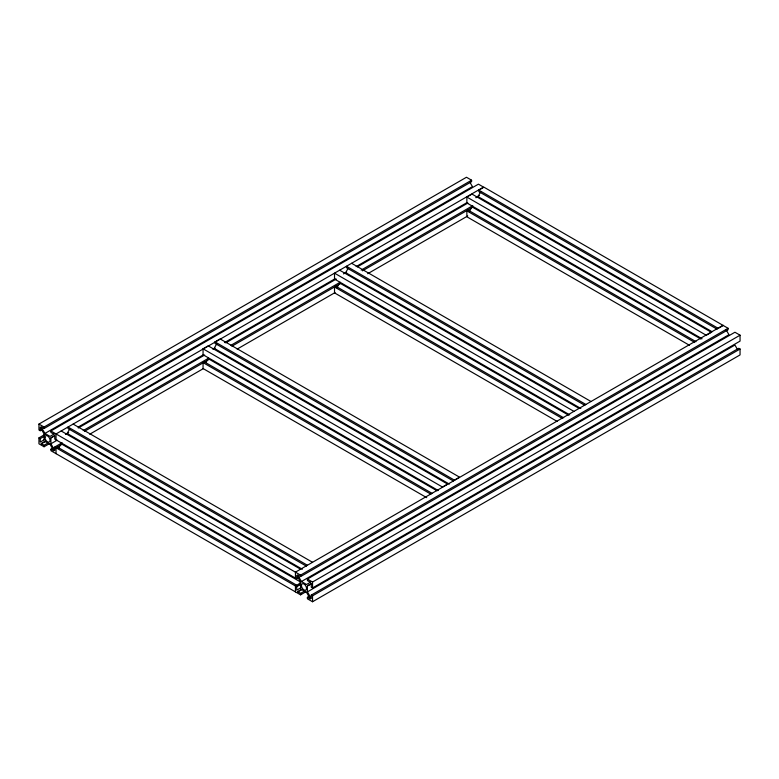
<?xml version="1.0" encoding="UTF-8"?>
<svg xmlns="http://www.w3.org/2000/svg" width="779" height="779" viewBox="0 0 779 779"><rect width="100%" height="100%" fill="white"/><g stroke="black" fill="none" stroke-linecap="round" stroke-linejoin="round"><path stroke-width="1.17" d="M69.886 428.684L67.14 433.445L302.349 569.245M216.903 343.558L214.157 348.31L449.366 484.11M348.379 267.908L345.633 272.66L580.842 408.459M475.92 197.739L477.975 196.561L480.721 191.8M58.415 448.519L61.161 443.796L300.567 582.02L300.567 587.941M205.987 362.439L208.178 358.661L437.087 490.819M336.908 287.733L339.654 283.011L568.563 415.168M469.25 211.625L471.996 206.902L700.905 339.069M298.922 584.854L300.567 582.02L296.731 575.369L296.731 578.816L298.834 577.599M42.339 429.511L40.235 430.729L38.95 429.989L38.95 424.078L466.465 177.252L471.597 180.202L471.597 181.682L44.072 428.508L41.083 426.785L44.929 433.445L50.051 436.406L54.267 433.971M38.95 424.078L44.072 427.028L471.597 180.202M44.929 433.445L472.444 186.619L469.698 181.867M49.34 443.718L44.072 446.757L38.95 443.806L38.95 437.886L45.27 434.234M53.897 434.185L50.908 432.462L50.908 430.982L478.433 184.156L483.555 187.116L56.039 433.942L56.039 439.853M38.95 437.886L40.235 438.626L44.442 436.191M44.442 439.648L40.235 442.073L40.235 438.626M203.056 348.807L208.178 345.847L447.594 484.071L442.462 487.031L203.056 348.807L203.056 354.727L438.265 490.527M215.014 341.903L220.136 338.943L459.552 477.167L454.43 480.127L215.014 341.903L215.014 343.383L453.378 480.994M466.864 197.048L471.996 194.088L711.402 332.312L706.28 335.272L466.864 197.048L466.864 202.968L702.074 338.768M717.186 329.244L478.822 191.624L478.822 190.144L483.954 187.184L728.092 328.29L728.092 329.77L300.567 576.596L297.578 574.873L301.424 581.533L306.556 584.493L310.763 582.059M45.299 441.128L41.083 443.553L44.072 445.286L48.288 442.852M62.125 442.754L54.754 447.01L54.754 450.408L50.908 443.796L50.908 437.876L54.072 436.055M41.472 443.777L45.679 441.342M65.514 434.38L68.669 432.559M78.143 427.087L203.455 354.747M212.93 349.274L215.043 348.057M224.518 342.585L335.077 278.746M343.5 273.887L346.665 272.066M356.139 266.593L466.709 202.754M476.183 197.282L479.338 195.461M50.908 443.796L57.227 440.145M78.29 427.992L204.643 355.039M225.706 342.877L336.275 279.038M357.337 266.885L467.897 203.046M305.835 591.806L300.567 594.844L50.908 450.71L50.908 449.23L53.011 448.013M83.187 430.592L208.49 358.252M230.603 345.477L340.121 282.251M361.174 270.099L472.795 205.656M426.717 497.664L203.056 368.535L203.056 362.615L204.332 361.875L432.199 493.428M62.349 444.098L56.039 447.75L56.039 453.67M84.463 431.332L208.723 359.596M231.889 346.217L340.345 283.605M362.459 270.839L471.967 207.613M689.473 345.301L466.864 216.776L466.864 210.856L468.15 210.116L696.007 341.669M89.731 434.215L203.455 368.555M237.147 349.099L335.077 292.563M367.727 273.711L467.76 215.958M722.961 325.33L295.445 572.156L295.445 578.076M723.36 325.408L718.238 328.368L478.822 190.144M50.908 430.982L300.567 575.116L728.092 328.29M301.424 581.533L728.949 334.707L726.203 329.945M300.713 582.926L295.445 585.974L295.445 591.884M310.393 582.273L307.403 580.54L307.403 579.06L734.928 332.243L740.05 335.194L740.05 341.114L312.535 587.941L311.249 587.2L311.249 583.753L307.403 585.964L307.403 591.884L311.249 598.486L311.249 595.098L738.765 348.271L740.05 349.011L740.05 354.922L312.535 601.748L307.403 598.798L307.403 597.318L309.516 596.101M54.754 447.01L296.731 586.714L300.937 584.279M300.937 587.726L296.731 590.161L296.731 586.714M307.403 579.06L312.535 582.02L740.05 335.194M301.794 589.206L297.578 591.641L300.567 593.364L304.784 590.94M307.403 585.964L311.619 583.529M297.968 591.865L302.174 589.43M307.403 591.884L734.928 345.058L737.674 349.781M311.249 595.098L312.535 595.838L740.05 349.011M50.908 437.876L54.754 435.665L54.754 439.113L296.731 578.816M477.975 196.561L712.133 331.747M466.864 210.856L694.722 342.409M351.611 263.292L591.018 401.516M585.896 404.467L346.489 266.252L346.489 267.723L584.844 405.343M339.654 270.196L579.06 408.42M573.938 411.38L334.522 273.156L334.522 279.067L569.731 414.866M335.807 286.224L563.665 417.778M562.389 418.518L334.522 286.964L334.522 292.885L557.131 421.4M203.056 362.615L430.914 494.168M73.119 424.078L312.535 562.292M307.403 565.252L67.997 427.028L67.997 428.508L306.351 566.129M61.161 430.982L300.567 569.196M57.315 447.01L296.731 585.233M44.929 441.333L50.051 444.293L53.858 450.924L50.908 449.23M301.424 589.421L306.556 592.381L310.354 599.012L307.403 597.318M312.535 582.02L312.535 587.941M312.535 595.838L312.535 601.748M300.567 575.116L300.567 576.596M300.567 593.364L300.567 594.844M44.072 427.028L44.072 428.508M44.072 439.853L44.072 433.942L40.235 427.281L40.235 430.729M44.072 445.286L44.072 446.757M301.424 585.477A3.622 2.094 60 0 0 305.271 590.258A3.622 2.094 60 0 0 305.271 585.136A3.622 2.094 60 0 0 301.424 585.477M44.929 437.389A3.622 2.094 60 0 0 48.775 442.17A3.622 2.094 60 0 0 48.775 437.048A3.622 2.094 60 0 0 44.929 437.389"/></g></svg>
